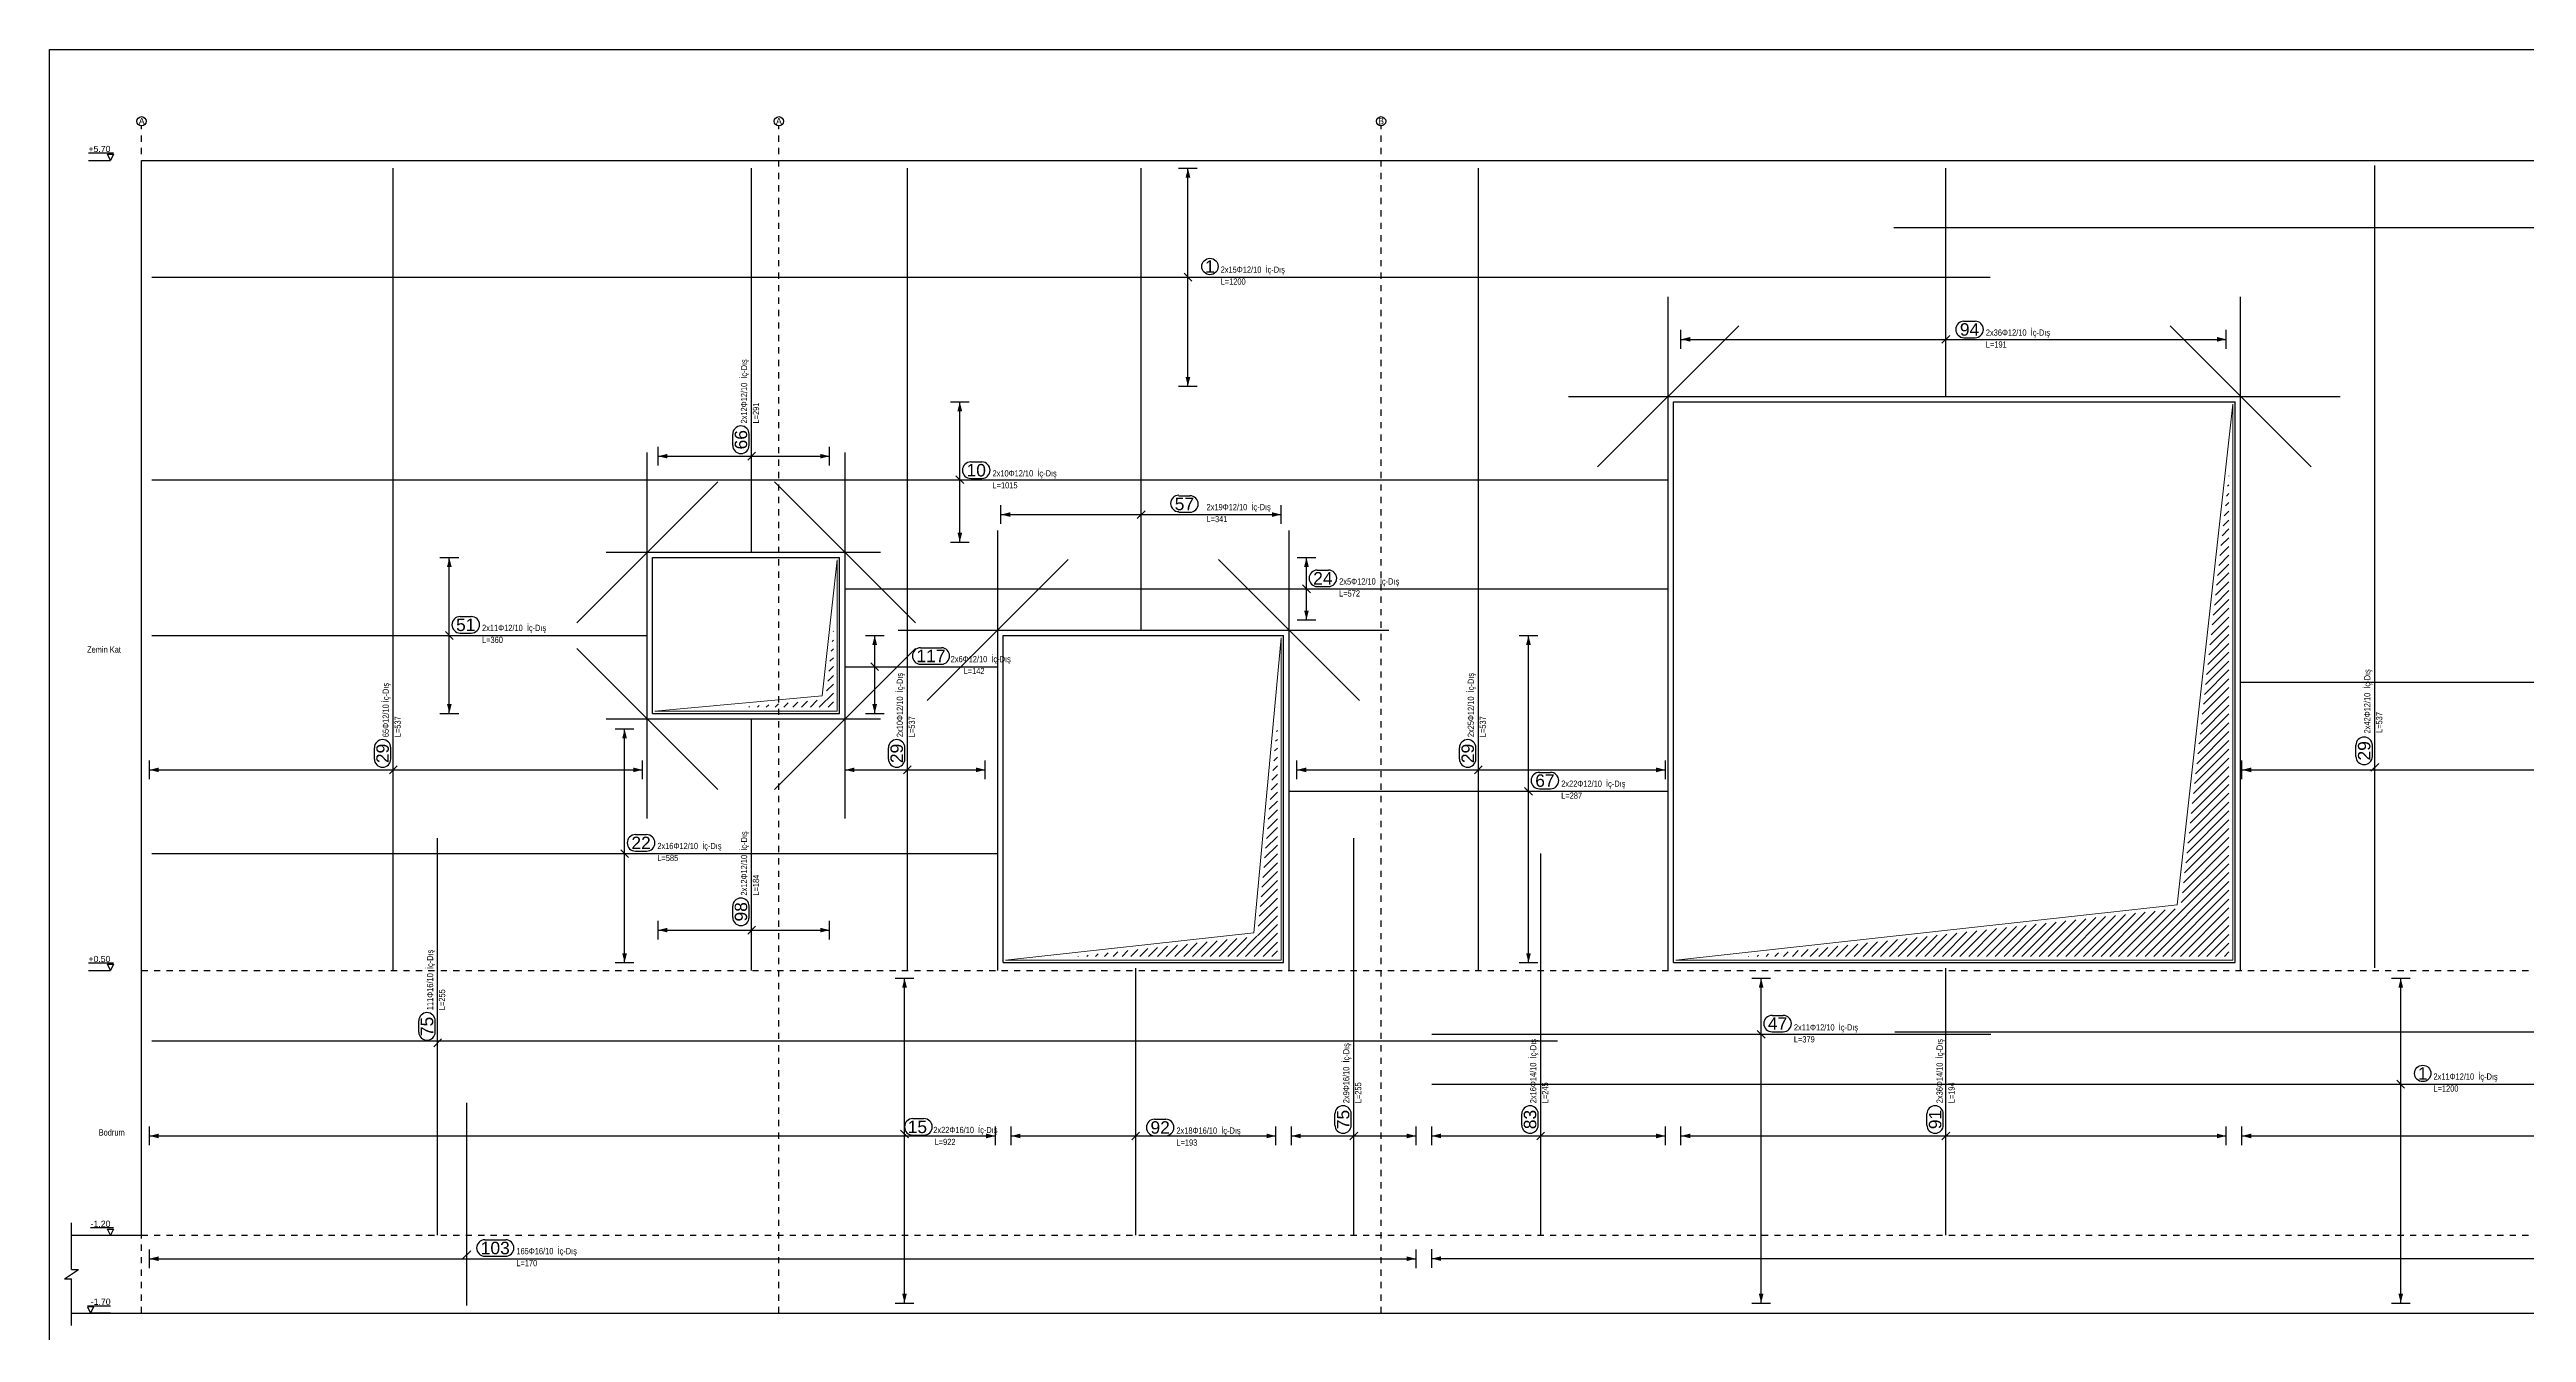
# Model space of a CAD drawing. Header units: metres. Extents: x 419734 to 420376, y 4564732 to 4565123.
# Drawn here: x 419806.01 to 419845.76, y 4564885.42 to 4564906.01 of the extents above; entities that cross this region are included whole.
import ezdxf

# ---------------------------------------------------------------- set-up
doc = ezdxf.new("R2010")
doc.units = ezdxf.units.M
doc.linetypes.add('NASCOSTA', pattern=[0.375, 0.25, -0.125])
doc.linetypes.add('TRATTO-PUNTO', pattern=[1, 0.5, -0.25, 0, -0.25])
for name, color, linetype in [('07-SIMBOLI', 1, 'Continuous'), ('Standart', 7, 'Continuous'), ('SW_ASSI', 7, 'TRATTO-PUNTO'), ('SW_DIM', 33, 'Continuous'), ('SW_SEZIONI-ARMATURA', 3, 'Continuous'), ('SW_SEZIONI_CARPENTERIA', 4, 'Continuous'), ('SW_TRATT', 7, 'NASCOSTA'), ('SW_TXT_TESTI', 1, 'Continuous')]:
    doc.layers.add(name, color=color, linetype=linetype)
doc.styles.add('arial_1_18', font='arial.ttf', dxfattribs={"height": 0.2})
doc.styles.add('SWS', font='ARIALN.TTF')

msp = doc.modelspace()

# ---------------------------------------------------------------- hatches: boundary and pattern name
at = {"layer": 'SW_DIM', "linetype": 'Continuous', "lineweight": 5}
for points in [[(419824.3166, 4564903.95947), (419824.2416, 4564903.95947), (419824.2791, 4564904.10947)], [(419832.34051, 4564901.3251), (419832.19051, 4564901.3626), (419832.34051, 4564901.4001)], [(419840.94051, 4564901.3626), (419840.79051, 4564901.3251), (419840.79051, 4564901.4001)], [(419824.2791, 4564900.60947), (419824.2416, 4564900.75947), (419824.3166, 4564900.75947)], [(419820.65591, 4564900.20947), (419820.58091, 4564900.20947), (419820.61841, 4564900.35947)], [(419815.92768, 4564899.4501), (419815.77768, 4564899.4876), (419815.92768, 4564899.5251)], [(419818.52768, 4564899.4876), (419818.37768, 4564899.4501), (419818.37768, 4564899.5251)], [(419821.42768, 4564898.5126), (419821.27768, 4564898.5501), (419821.42768, 4564898.5876)], [(419825.77768, 4564898.5501), (419825.62768, 4564898.5126), (419825.62768, 4564898.5876)], [(419820.61841, 4564898.10947), (419820.58091, 4564898.25947), (419820.65591, 4564898.25947)], [(419812.46433, 4564897.70947), (419812.38933, 4564897.70947), (419812.42683, 4564897.85947)], [(419826.21841, 4564897.70947), (419826.14341, 4564897.70947), (419826.18091, 4564897.85947)], [(419826.18091, 4564896.85947), (419826.14341, 4564897.00947), (419826.21841, 4564897.00947)], [(419819.29041, 4564896.45947), (419819.21541, 4564896.45947), (419819.25291, 4564896.60947)], [(419829.78124, 4564896.45947), (419829.70624, 4564896.45947), (419829.74374, 4564896.60947)], [(419812.42683, 4564895.35947), (419812.38933, 4564895.50947), (419812.46433, 4564895.50947)], [(419819.25291, 4564895.35947), (419819.21541, 4564895.50947), (419819.29041, 4564895.50947)], [(419815.27716, 4564894.95947), (419815.20216, 4564894.95947), (419815.23966, 4564895.10947)], [(419807.76433, 4564894.41572), (419807.61433, 4564894.45322), (419807.76433, 4564894.49072)], [(419815.52768, 4564894.45322), (419815.37768, 4564894.41572), (419815.37768, 4564894.49072)], [(419818.92768, 4564894.41572), (419818.77768, 4564894.45322), (419818.92768, 4564894.49072)], [(419821.02768, 4564894.45322), (419820.87768, 4564894.41572), (419820.87768, 4564894.49072)], [(419826.17768, 4564894.41572), (419826.02768, 4564894.45322), (419826.17768, 4564894.49072)], [(419831.94051, 4564894.45322), (419831.79051, 4564894.41572), (419831.79051, 4564894.49072)], [(419841.34051, 4564894.41572), (419841.19051, 4564894.45322), (419841.34051, 4564894.49072)], [(419815.92768, 4564891.8433), (419815.77768, 4564891.8808), (419815.92768, 4564891.9183)], [(419818.52768, 4564891.8808), (419818.37768, 4564891.8433), (419818.37768, 4564891.9183)], [(419815.23966, 4564891.35947), (419815.20216, 4564891.50947), (419815.27716, 4564891.50947)], [(419829.74374, 4564891.35947), (419829.70624, 4564891.50947), (419829.78124, 4564891.50947)], [(419819.76868, 4564890.95947), (419819.69368, 4564890.95947), (419819.73118, 4564891.10947)], [(419833.5149, 4564890.95947), (419833.4399, 4564890.95947), (419833.4774, 4564891.10947)], [(419843.77801, 4564890.95947), (419843.70301, 4564890.95947), (419843.74051, 4564891.10947)], [(419807.76433, 4564888.54072), (419807.61433, 4564888.57822), (419807.76433, 4564888.61572)], [(419821.19051, 4564888.57822), (419821.04051, 4564888.54072), (419821.04051, 4564888.61572)], [(419821.59051, 4564888.54072), (419821.44051, 4564888.57822), (419821.59051, 4564888.61572)], [(419825.69051, 4564888.57822), (419825.54051, 4564888.54072), (419825.54051, 4564888.61572)], [(419826.09051, 4564888.54072), (419825.94051, 4564888.57822), (419826.09051, 4564888.61572)], [(419827.94051, 4564888.57822), (419827.79051, 4564888.54072), (419827.79051, 4564888.61572)], [(419828.34051, 4564888.54072), (419828.19051, 4564888.57822), (419828.34051, 4564888.61572)], [(419831.94051, 4564888.57822), (419831.79051, 4564888.54072), (419831.79051, 4564888.61572)], [(419832.34051, 4564888.54072), (419832.19051, 4564888.57822), (419832.34051, 4564888.61572)], [(419840.94051, 4564888.57822), (419840.79051, 4564888.54072), (419840.79051, 4564888.61572)], [(419841.34051, 4564888.54072), (419841.19051, 4564888.57822), (419841.34051, 4564888.61572)], [(419807.76433, 4564886.56979), (419807.61433, 4564886.60729), (419807.76433, 4564886.64479)], [(419827.94051, 4564886.60729), (419827.79051, 4564886.56979), (419827.79051, 4564886.64479)], [(419828.34051, 4564886.57197), (419828.19051, 4564886.60947), (419828.34051, 4564886.64697)], [(419819.73118, 4564885.89697), (419819.69368, 4564886.04697), (419819.76868, 4564886.04697)], [(419833.4774, 4564885.89697), (419833.4399, 4564886.04697), (419833.5149, 4564886.04697)], [(419843.74051, 4564885.89697), (419843.70301, 4564886.04697), (419843.77801, 4564886.04697)]]:
    msp.add_hatch(color=256, dxfattribs=at).paths.add_polyline_path(points)

# ---------------------------------------------------------------- linework, layer by layer
at = {"layer": '07-SIMBOLI', "color": 1}
for centre in [(419807.48933, 4564904.86159), (419817.71466, 4564904.86159), (419827.37749, 4564904.86159)]:
    msp.add_circle(centre, 0.075, dxfattribs=at)
at = {"layer": 'Standart', "color": 2}
msp.add_line((419806.01166, 4564906.01358), (419945.91166, 4564906.01358), dxfattribs=at)
msp.add_lwpolyline([(419945.91166, 4564863.96691), (419806.01166, 4564863.96691), (419806.01166, 4564906.01358)], dxfattribs=at)
at = {"layer": 'Standart', "color": 2, "linetype": 'Continuous', "lineweight": 5}
for points in [[(419824.3416, 4564902.29697), (419824.2166, 4564902.42197)], [(419836.37801, 4564901.3001), (419836.50301, 4564901.4251)], [(419840.1525, 4564892.28947), (419841.045, 4564900.32197)], [(419841.045, 4564891.39697), (419841.045, 4564900.32197)], [(419817.21518, 4564899.4251), (419817.34018, 4564899.5501)], [(419820.55591, 4564899.17197), (419820.68091, 4564899.04697)], [(419840.97949, 4564899.16647), (419840.98249, 4564899.16947)], [(419840.92644, 4564898.68902), (419840.98249, 4564898.74507)], [(419840.94412, 4564898.84817), (419840.98249, 4564898.88654)], [(419840.96181, 4564899.00732), (419840.98249, 4564899.02801)], [(419823.46518, 4564898.4876), (419823.59018, 4564898.6126)], [(419840.87339, 4564898.21157), (419840.98249, 4564898.32068)], [(419840.89107, 4564898.37072), (419840.98249, 4564898.46214)], [(419840.90876, 4564898.52987), (419840.98249, 4564898.60361)], [(419840.82034, 4564897.73412), (419840.98249, 4564897.89628)], [(419840.83803, 4564897.89327), (419840.98249, 4564898.03774)], [(419840.85571, 4564898.05242), (419840.98249, 4564898.17921)], [(419818.40933, 4564895.63947), (419818.65183, 4564897.82197)], [(419818.65183, 4564895.39697), (419818.65183, 4564897.82197)], [(419840.78497, 4564897.41583), (419840.98249, 4564897.61335)], [(419840.80266, 4564897.57498), (419840.98249, 4564897.75481)], [(419826.11841, 4564897.42197), (419826.24341, 4564897.29697)], [(419840.73193, 4564896.93838), (419840.98249, 4564897.18895)], [(419840.74961, 4564897.09753), (419840.98249, 4564897.33041)], [(419840.76729, 4564897.25668), (419840.98249, 4564897.47188)], [(419840.67888, 4564896.46093), (419840.98249, 4564896.76455)], [(419840.69656, 4564896.62008), (419840.98249, 4564896.90602)], [(419840.71424, 4564896.77923), (419840.98249, 4564897.04748)], [(419812.48933, 4564896.54697), (419812.36433, 4564896.67197)], [(419818.55184, 4564896.35612), (419818.58933, 4564896.39361)], [(419818.56953, 4564896.51527), (419818.58933, 4564896.53507)], [(419818.58721, 4564896.67442), (419818.58933, 4564896.67654)], [(419825.33498, 4564891.83947), (419825.77748, 4564896.57197)], [(419825.77748, 4564891.39697), (419825.77748, 4564896.57197)], [(419840.62582, 4564895.98348), (419840.98249, 4564896.34015)], [(419840.64351, 4564896.14263), (419840.98249, 4564896.48162)], [(419840.66119, 4564896.30178), (419840.98249, 4564896.62309)], [(419818.49879, 4564895.87867), (419818.58933, 4564895.96921)], [(419818.51648, 4564896.03782), (419818.58933, 4564896.11068)], [(419818.53416, 4564896.19697), (419818.58933, 4564896.25214)], [(419819.19041, 4564896.17197), (419819.31541, 4564896.04697)], [(419840.57278, 4564895.50604), (419840.98249, 4564895.91576)], [(419840.59046, 4564895.66519), (419840.98249, 4564896.05722)], [(419840.60814, 4564895.82433), (419840.98249, 4564896.19869)], [(419815.72683, 4564895.39697), (419818.40933, 4564895.63947)], [(419817.51373, 4564895.45947), (419817.55362, 4564895.49936)], [(419817.6552, 4564895.45947), (419817.70914, 4564895.51342)], [(419817.79666, 4564895.45947), (419817.86467, 4564895.52748)], [(419817.93813, 4564895.45947), (419818.0202, 4564895.54154)], [(419818.07959, 4564895.45947), (419818.17572, 4564895.5556)], [(419818.22106, 4564895.45947), (419818.33125, 4564895.56966)], [(419818.36253, 4564895.45947), (419818.58933, 4564895.68628)], [(419818.48111, 4564895.71952), (419818.58933, 4564895.82774)], [(419818.50399, 4564895.45947), (419818.58933, 4564895.54481)], [(419840.51973, 4564895.02859), (419840.98249, 4564895.49136)], [(419840.53741, 4564895.18774), (419840.98249, 4564895.63282)], [(419840.5551, 4564895.34689), (419840.98249, 4564895.77429)], [(419815.72683, 4564895.39697), (419818.65183, 4564895.39697)], [(419817.2308, 4564895.45947), (419817.24257, 4564895.47124)], [(419817.37226, 4564895.45947), (419817.39809, 4564895.4853)], [(419825.71428, 4564895.22463), (419825.71498, 4564895.22533)], [(419840.48436, 4564894.71029), (419840.98249, 4564895.20843)], [(419840.50204, 4564894.86944), (419840.98249, 4564895.34989)], [(419825.6705, 4564894.75645), (419825.71498, 4564894.80094)], [(419825.68509, 4564894.91251), (419825.71498, 4564894.9424)], [(419825.69968, 4564895.06857), (419825.71498, 4564895.08387)], [(419840.43131, 4564894.23284), (419840.98249, 4564894.78403)], [(419840.44899, 4564894.39199), (419840.98249, 4564894.92549)], [(419840.46668, 4564894.55114), (419840.98249, 4564895.06696)], [(419811.46518, 4564894.39072), (419811.59018, 4564894.51572)], [(419819.71518, 4564894.39072), (419819.84018, 4564894.51572)], [(419825.62672, 4564894.28828), (419825.71498, 4564894.37654)], [(419825.64131, 4564894.44434), (419825.71498, 4564894.51801)], [(419825.65591, 4564894.6004), (419825.71498, 4564894.65947)], [(419828.87801, 4564894.39072), (419829.00301, 4564894.51572)], [(419840.37826, 4564893.7554), (419840.98249, 4564894.35963)], [(419840.39595, 4564893.91454), (419840.98249, 4564894.5011)], [(419840.41363, 4564894.07369), (419840.98249, 4564894.64256)], [(419843.26267, 4564894.4325), (419843.38767, 4564894.5575)], [(419825.58295, 4564893.82011), (419825.71498, 4564893.95214)], [(419825.59754, 4564893.97617), (419825.71498, 4564894.09361)], [(419825.61213, 4564894.13222), (419825.71498, 4564894.23507)], [(419829.68124, 4564894.17197), (419829.80624, 4564894.04697)], [(419840.32521, 4564893.27795), (419840.98249, 4564893.93523)], [(419840.34289, 4564893.4371), (419840.98249, 4564894.0767)], [(419840.36058, 4564893.59625), (419840.98249, 4564894.21816)], [(419825.53917, 4564893.35194), (419825.71498, 4564893.52774)], [(419825.55376, 4564893.50799), (419825.71498, 4564893.66921)], [(419825.56836, 4564893.66405), (419825.71498, 4564893.81068)], [(419840.27216, 4564892.8005), (419840.98249, 4564893.51083)], [(419840.28984, 4564892.95965), (419840.98249, 4564893.6523)], [(419840.30753, 4564893.1188), (419840.98249, 4564893.79377)], [(419815.30216, 4564893.04697), (419815.17716, 4564893.17197)], [(419825.50999, 4564893.03982), (419825.71498, 4564893.24481)], [(419825.52458, 4564893.19588), (419825.71498, 4564893.38628)], [(419840.2368, 4564892.4822), (419840.98249, 4564893.2279)], [(419840.25448, 4564892.64135), (419840.98249, 4564893.36937)], [(419825.46621, 4564892.57165), (419825.71498, 4564892.82041)], [(419825.48081, 4564892.7277), (419825.71498, 4564892.96188)], [(419825.4954, 4564892.88376), (419825.71498, 4564893.10335)], [(419839.49699, 4564891.45947), (419840.98249, 4564892.94497)], [(419839.63846, 4564891.45947), (419840.98249, 4564892.80351)], [(419840.21911, 4564892.32305), (419840.98249, 4564893.08644)], [(419825.42244, 4564892.10347), (419825.71498, 4564892.39602)], [(419825.43703, 4564892.25953), (419825.71498, 4564892.53748)], [(419825.45162, 4564892.41559), (419825.71498, 4564892.67895)], [(419839.77993, 4564891.45947), (419840.98249, 4564892.66204)], [(419839.92139, 4564891.45947), (419840.98249, 4564892.52057)], [(419840.06286, 4564891.45947), (419840.98249, 4564892.37911)], [(419817.21518, 4564891.8183), (419817.34018, 4564891.9433)], [(419825.20283, 4564891.45947), (419825.71498, 4564891.97162)], [(419825.39326, 4564891.79136), (419825.71498, 4564892.11308)], [(419825.40785, 4564891.94742), (419825.71498, 4564892.25455)], [(419832.11, 4564891.39697), (419840.1525, 4564892.28947)], [(419836.95061, 4564891.45947), (419837.41381, 4564891.92267)], [(419837.09207, 4564891.45947), (419837.57293, 4564891.94033)], [(419837.23354, 4564891.45947), (419837.73205, 4564891.95798)], [(419837.37501, 4564891.45947), (419837.89118, 4564891.97564)], [(419837.51647, 4564891.45947), (419838.0503, 4564891.9933)], [(419837.65794, 4564891.45947), (419838.20943, 4564892.01096)], [(419837.79941, 4564891.45947), (419838.36855, 4564892.02862)], [(419837.94087, 4564891.45947), (419838.52767, 4564892.04628)], [(419838.08234, 4564891.45947), (419838.6868, 4564892.06393)], [(419838.2238, 4564891.45947), (419838.84592, 4564892.08159)], [(419838.36527, 4564891.45947), (419839.00505, 4564892.09925)], [(419838.50674, 4564891.45947), (419839.16418, 4564892.11691)], [(419838.6482, 4564891.45947), (419839.3233, 4564892.13457)], [(419838.78967, 4564891.45947), (419839.48242, 4564892.15223)], [(419838.93113, 4564891.45947), (419839.64155, 4564892.16989)], [(419839.0726, 4564891.45947), (419839.80067, 4564892.18754)], [(419839.21406, 4564891.45947), (419839.9598, 4564892.2052)], [(419839.35553, 4564891.45947), (419840.11892, 4564892.22286)], [(419840.20432, 4564891.45947), (419840.98249, 4564892.23764)], [(419840.34579, 4564891.45947), (419840.98249, 4564892.09618)], [(419840.48726, 4564891.45947), (419840.98249, 4564891.95471)], [(419821.35248, 4564891.39697), (419825.33498, 4564891.83947)], [(419822.93938, 4564891.45947), (419822.99668, 4564891.51678)], [(419823.08084, 4564891.45947), (419823.15583, 4564891.53446)], [(419823.22231, 4564891.45947), (419823.31498, 4564891.55214)], [(419823.36378, 4564891.45947), (419823.47413, 4564891.56983)], [(419823.50524, 4564891.45947), (419823.63328, 4564891.58751)], [(419823.64671, 4564891.45947), (419823.79243, 4564891.60519)], [(419823.78817, 4564891.45947), (419823.95158, 4564891.62287)], [(419823.92964, 4564891.45947), (419824.11073, 4564891.64056)], [(419824.07111, 4564891.45947), (419824.26988, 4564891.65824)], [(419824.21257, 4564891.45947), (419824.42903, 4564891.67592)], [(419824.35404, 4564891.45947), (419824.58817, 4564891.69361)], [(419824.4955, 4564891.45947), (419824.74732, 4564891.71129)], [(419824.63697, 4564891.45947), (419824.90647, 4564891.72897)], [(419824.77843, 4564891.45947), (419825.06562, 4564891.74666)], [(419824.9199, 4564891.45947), (419825.22477, 4564891.76434)], [(419825.06137, 4564891.45947), (419825.38392, 4564891.78202)], [(419825.3443, 4564891.45947), (419825.71498, 4564891.83015)], [(419825.48577, 4564891.45947), (419825.71498, 4564891.68869)], [(419825.62723, 4564891.45947), (419825.71498, 4564891.54722)], [(419833.69689, 4564891.45947), (419833.75394, 4564891.51652)], [(419833.83836, 4564891.45947), (419833.91307, 4564891.53418)], [(419833.97983, 4564891.45947), (419834.07219, 4564891.55184)], [(419834.12129, 4564891.45947), (419834.23132, 4564891.5695)], [(419834.26276, 4564891.45947), (419834.39044, 4564891.58716)], [(419834.40422, 4564891.45947), (419834.54956, 4564891.60481)], [(419834.54569, 4564891.45947), (419834.70869, 4564891.62247)], [(419834.68715, 4564891.45947), (419834.86782, 4564891.64013)], [(419834.82862, 4564891.45947), (419835.02694, 4564891.65779)], [(419834.97009, 4564891.45947), (419835.18606, 4564891.67545)], [(419835.11155, 4564891.45947), (419835.34519, 4564891.69311)], [(419835.25302, 4564891.45947), (419835.50431, 4564891.71076)], [(419835.39448, 4564891.45947), (419835.66344, 4564891.72842)], [(419835.53595, 4564891.45947), (419835.82256, 4564891.74608)], [(419835.67742, 4564891.45947), (419835.98168, 4564891.76374)], [(419835.81888, 4564891.45947), (419836.14081, 4564891.7814)], [(419835.96035, 4564891.45947), (419836.29993, 4564891.79906)], [(419836.10181, 4564891.45947), (419836.45906, 4564891.81672)], [(419836.24328, 4564891.45947), (419836.61818, 4564891.83437)], [(419836.38474, 4564891.45947), (419836.7773, 4564891.85203)], [(419836.52621, 4564891.45947), (419836.93643, 4564891.86969)], [(419836.66768, 4564891.45947), (419837.09556, 4564891.88735)], [(419836.80914, 4564891.45947), (419837.25468, 4564891.90501)], [(419840.62872, 4564891.45947), (419840.98249, 4564891.81324)], [(419840.77019, 4564891.45947), (419840.98249, 4564891.67178)], [(419840.91165, 4564891.45947), (419840.98249, 4564891.53031)], [(419821.35248, 4564891.39697), (419825.77748, 4564891.39697)], [(419822.51498, 4564891.45947), (419822.51923, 4564891.46373)], [(419822.65645, 4564891.45947), (419822.67838, 4564891.48141)], [(419822.79791, 4564891.45947), (419822.83753, 4564891.49909)], [(419832.11, 4564891.39697), (419841.045, 4564891.39697)], [(419833.27249, 4564891.45947), (419833.27657, 4564891.46355)], [(419833.41396, 4564891.45947), (419833.43569, 4564891.4812)], [(419833.55543, 4564891.45947), (419833.59482, 4564891.49886)], [(419812.17719, 4564890.00941), (419812.30219, 4564890.13441)], [(419833.4149, 4564890.27197), (419833.5399, 4564890.14697)], [(419843.67801, 4564889.47197), (419843.80301, 4564889.34697)], [(419819.66868, 4564888.67197), (419819.79368, 4564888.54697)], [(419823.37801, 4564888.51572), (419823.50301, 4564888.64072)], [(419826.87801, 4564888.51572), (419827.00301, 4564888.64072)], [(419829.87801, 4564888.51572), (419830.00301, 4564888.64072)], [(419836.37801, 4564888.51572), (419836.50301, 4564888.64072)], [(419812.64524, 4564886.60947), (419812.77024, 4564886.73447)]]:
    msp.add_lwpolyline(points, dxfattribs=at)
at = {"layer": 'SW_ASSI', "ltscale": 0.2}
for points in [[(419807.48933, 4564885.73447), (419807.48933, 4564904.78659)], [(419817.71466, 4564885.73447), (419817.71466, 4564904.78659)], [(419827.37749, 4564885.73447), (419827.37749, 4564904.78659)]]:
    msp.add_lwpolyline(points, dxfattribs=at)
at = {"layer": 'SW_DIM', "linetype": 'Continuous', "lineweight": -3}
for points in [[(419807.03933, 4564904.35114), (419806.63582, 4564904.35114)], [(419806.63582, 4564904.23447), (419806.98933, 4564904.23447)], [(419806.98933, 4564904.23447), (419806.93933, 4564904.33447)], [(419806.93933, 4564904.33447), (419807.03933, 4564904.33447)], [(419807.03933, 4564904.33447), (419806.98933, 4564904.23447)], [(419824.1291, 4564904.10947), (419824.4291, 4564904.10947)], [(419824.2791, 4564900.60947), (419824.2791, 4564904.10947)], [(419832.19051, 4564901.2126), (419832.19051, 4564901.5126)], [(419840.94051, 4564901.2126), (419840.94051, 4564901.5126)], [(419832.19051, 4564901.3626), (419840.94051, 4564901.3626)], [(419820.46841, 4564900.35947), (419820.76841, 4564900.35947)], [(419820.61841, 4564898.10947), (419820.61841, 4564900.35947)], [(419824.1291, 4564900.60947), (419824.4291, 4564900.60947)], [(419815.77768, 4564899.3376), (419815.77768, 4564899.6376)], [(419815.77768, 4564899.4876), (419818.52768, 4564899.4876)], [(419818.52768, 4564899.3376), (419818.52768, 4564899.6376)], [(419821.27768, 4564898.4001), (419821.27768, 4564898.7001)], [(419825.77768, 4564898.4001), (419825.77768, 4564898.7001)], [(419821.27768, 4564898.5501), (419825.77768, 4564898.5501)], [(419820.46841, 4564898.10947), (419820.76841, 4564898.10947)], [(419812.27683, 4564897.85947), (419812.57683, 4564897.85947)], [(419812.42683, 4564895.35947), (419812.42683, 4564897.85947)], [(419826.03091, 4564897.85947), (419826.33091, 4564897.85947)], [(419826.18091, 4564896.85947), (419826.18091, 4564897.85947)], [(419826.03091, 4564896.85947), (419826.33091, 4564896.85947)], [(419819.10291, 4564896.60947), (419819.40291, 4564896.60947)], [(419819.25291, 4564895.35947), (419819.25291, 4564896.60947)], [(419829.59374, 4564896.60947), (419829.89374, 4564896.60947)], [(419829.74374, 4564891.35947), (419829.74374, 4564896.60947)], [(419812.27683, 4564895.35947), (419812.57683, 4564895.35947)], [(419815.08966, 4564895.10947), (419815.38966, 4564895.10947)], [(419815.23966, 4564891.35947), (419815.23966, 4564895.10947)], [(419819.10291, 4564895.35947), (419819.40291, 4564895.35947)], [(419807.61433, 4564894.30322), (419807.61433, 4564894.60322)], [(419807.61433, 4564894.45322), (419815.52768, 4564894.45322)], [(419815.52768, 4564894.30322), (419815.52768, 4564894.60322)], [(419818.77768, 4564894.30322), (419818.77768, 4564894.60322)], [(419818.77768, 4564894.45322), (419821.02768, 4564894.45322)], [(419821.02768, 4564894.30322), (419821.02768, 4564894.60322)], [(419826.02768, 4564894.30322), (419826.02768, 4564894.60322)], [(419826.02768, 4564894.45322), (419831.94051, 4564894.45322)], [(419831.94051, 4564894.30322), (419831.94051, 4564894.60322)], [(419841.19051, 4564894.30322), (419841.19051, 4564894.60322)], [(419841.19051, 4564894.45322), (419851.23354, 4564894.45322)], [(419815.77768, 4564891.7308), (419815.77768, 4564892.0308)], [(419818.52768, 4564891.7308), (419818.52768, 4564892.0308)], [(419815.77768, 4564891.8808), (419818.52768, 4564891.8808)], [(419807.03933, 4564891.35114), (419806.63582, 4564891.35114)], [(419806.63582, 4564891.23447), (419806.98933, 4564891.23447)], [(419806.98933, 4564891.23447), (419806.93933, 4564891.33447)], [(419806.93933, 4564891.33447), (419807.03933, 4564891.33447)], [(419807.03933, 4564891.33447), (419806.98933, 4564891.23447)], [(419815.08966, 4564891.35947), (419815.38966, 4564891.35947)], [(419829.59374, 4564891.35947), (419829.89374, 4564891.35947)], [(419819.58118, 4564891.10947), (419819.88118, 4564891.10947)], [(419819.73118, 4564885.89697), (419819.73118, 4564891.10947)], [(419833.3274, 4564891.10947), (419833.6274, 4564891.10947)], [(419833.4774, 4564885.89697), (419833.4774, 4564891.10947)], [(419843.59051, 4564891.10947), (419843.89051, 4564891.10947)], [(419843.74051, 4564885.89697), (419843.74051, 4564891.10947)], [(419807.61433, 4564888.42822), (419807.61433, 4564888.72822)], [(419807.61433, 4564888.57822), (419821.19051, 4564888.57822)], [(419821.19051, 4564888.42822), (419821.19051, 4564888.72822)], [(419821.44051, 4564888.42822), (419821.44051, 4564888.72822)], [(419821.44051, 4564888.57822), (419825.69051, 4564888.57822)], [(419825.69051, 4564888.42822), (419825.69051, 4564888.72822)], [(419825.94051, 4564888.42822), (419825.94051, 4564888.72822)], [(419825.94051, 4564888.57822), (419827.94051, 4564888.57822)], [(419827.94051, 4564888.42822), (419827.94051, 4564888.72822)], [(419828.19051, 4564888.42822), (419828.19051, 4564888.72822)], [(419828.19051, 4564888.57822), (419831.94051, 4564888.57822)], [(419831.94051, 4564888.42822), (419831.94051, 4564888.72822)], [(419832.19051, 4564888.42822), (419832.19051, 4564888.72822)], [(419832.19051, 4564888.57822), (419840.94051, 4564888.57822)], [(419840.94051, 4564888.42822), (419840.94051, 4564888.72822)], [(419841.19051, 4564888.42822), (419841.19051, 4564888.72822)], [(419841.19051, 4564888.57822), (419851.23406, 4564888.57822)], [(419806.36433, 4564886.43447), (419806.36433, 4564887.18447)], [(419807.03933, 4564887.10114), (419806.67092, 4564887.10114)], [(419806.67092, 4564886.98447), (419806.98933, 4564886.98447)], [(419806.98933, 4564886.98447), (419806.93933, 4564887.08447)], [(419806.93933, 4564887.08447), (419807.03933, 4564887.08447)], [(419807.03933, 4564887.08447), (419806.98933, 4564886.98447)], [(419807.61433, 4564886.45729), (419807.61433, 4564886.75729)], [(419827.94051, 4564886.45729), (419827.94051, 4564886.75729)], [(419828.19051, 4564886.45947), (419828.19051, 4564886.75947)], [(419806.25183, 4564886.28447), (419806.47683, 4564886.43447)], [(419806.36433, 4564886.43447), (419806.47683, 4564886.43447)], [(419807.61433, 4564886.60729), (419827.94051, 4564886.60729)], [(419828.19051, 4564886.60947), (419864.40885, 4564886.60947)], [(419806.25183, 4564886.28447), (419806.36433, 4564886.28447)], [(419806.36433, 4564885.53447), (419806.36433, 4564886.28447)], [(419806.62076, 4564885.85114), (419806.98917, 4564885.85114)], [(419806.72076, 4564885.83447), (419806.62076, 4564885.83447)], [(419806.62076, 4564885.83447), (419806.67076, 4564885.73447)], [(419806.67076, 4564885.73447), (419806.72076, 4564885.83447)], [(419806.98917, 4564885.73447), (419806.67076, 4564885.73447)], [(419819.58118, 4564885.89697), (419819.88118, 4564885.89697)], [(419833.3274, 4564885.89697), (419833.6274, 4564885.89697)], [(419843.59051, 4564885.89697), (419843.89051, 4564885.89697)]]:
    msp.add_lwpolyline(points, dxfattribs=at)
at = {"layer": 'SW_SEZIONI-ARMATURA'}
for points in [[(419811.52768, 4564891.23447), (419811.52768, 4564904.10947)], [(419817.27768, 4564897.94697), (419817.27768, 4564904.10947)], [(419819.77768, 4564891.23447), (419819.77768, 4564904.10947)], [(419823.52768, 4564896.69697), (419823.52768, 4564904.10947)], [(419828.94051, 4564891.23447), (419828.94051, 4564904.10947)], [(419836.44051, 4564900.44697), (419836.44051, 4564904.10947)], [(419843.32517, 4564891.27625), (419843.32517, 4564904.15125)], [(419835.60868, 4564903.15947), (419865.12114, 4564903.15947)], [(419807.65183, 4564902.35947), (419837.15183, 4564902.35947)], [(419831.985, 4564891.23447), (419831.985, 4564902.04697)], [(419841.17, 4564891.23447), (419841.17, 4564902.04697)], [(419830.85363, 4564899.3156), (419833.11637, 4564901.57834)], [(419836.732, 4564901.65327), (419836.91076, 4564901.65327)], [(419842.30137, 4564899.3156), (419840.03863, 4564901.57834)], [(419836.732, 4564901.38927), (419836.91076, 4564901.38927)], [(419830.385, 4564900.44697), (419842.77, 4564900.44697)], [(419815.60183, 4564893.67197), (419815.60183, 4564899.54697)], [(419816.97368, 4564899.66194), (419816.97368, 4564899.8407)], [(419817.23768, 4564899.66194), (419817.23768, 4564899.8407)], [(419818.77683, 4564893.67197), (419818.77683, 4564899.54697)], [(419807.65183, 4564899.10947), (419831.985, 4564899.10947)], [(419814.47046, 4564896.8156), (419816.7332, 4564899.07834)], [(419819.9082, 4564896.8156), (419817.64546, 4564899.07834)], [(419820.79276, 4564899.39423), (419820.97152, 4564899.39423)], [(419820.79276, 4564899.13023), (419820.97152, 4564899.13023)], [(419824.1332, 4564898.85285), (419824.31196, 4564898.85285)], [(419821.22748, 4564891.23447), (419821.22748, 4564898.29697)], [(419824.1332, 4564898.58885), (419824.31196, 4564898.58885)], [(419825.90248, 4564891.23447), (419825.90248, 4564898.29697)], [(419814.94621, 4564897.94697), (419819.34706, 4564897.94697)], [(419820.09611, 4564895.5656), (419822.35885, 4564897.82834)], [(419824.77111, 4564897.82834), (419827.03385, 4564895.5656)], [(419826.35526, 4564897.65943), (419826.53402, 4564897.65943)], [(419818.77683, 4564897.35947), (419831.985, 4564897.35947)], [(419826.35526, 4564897.39543), (419826.53402, 4564897.39543)], [(419812.60117, 4564896.91347), (419812.77994, 4564896.91347)], [(419819.62748, 4564896.69697), (419827.50248, 4564896.69697)], [(419807.65183, 4564896.60947), (419815.60183, 4564896.60947)], [(419812.60117, 4564896.64947), (419812.77994, 4564896.64947)], [(419814.47046, 4564896.40334), (419816.7332, 4564894.1406)], [(419819.9082, 4564896.40334), (419817.64546, 4564894.1406)], [(419819.98903, 4564896.41347), (419820.32317, 4564896.41347)], [(419818.77683, 4564896.10947), (419821.22748, 4564896.10947)], [(419819.98903, 4564896.14947), (419820.32317, 4564896.14947)], [(419841.17, 4564895.85947), (419851.36057, 4564895.85947)], [(419814.94621, 4564895.27197), (419819.34706, 4564895.27197)], [(419817.27768, 4564891.23447), (419817.27768, 4564895.27197)], [(419811.22368, 4564894.62756), (419811.22368, 4564894.80633)], [(419811.48768, 4564894.62756), (419811.48768, 4564894.80633)], [(419819.47368, 4564894.62756), (419819.47368, 4564894.80633)], [(419819.73768, 4564894.62756), (419819.73768, 4564894.80633)], [(419828.63651, 4564894.62756), (419828.63651, 4564894.80633)], [(419828.90051, 4564894.62756), (419828.90051, 4564894.80633)], [(419843.02117, 4564894.66934), (419843.02117, 4564894.8481)], [(419843.28517, 4564894.66934), (419843.28517, 4564894.8481)], [(419829.91808, 4564894.41347), (419830.09685, 4564894.41347)], [(419825.90248, 4564894.10947), (419831.985, 4564894.10947)], [(419829.91808, 4564894.14947), (419830.09685, 4564894.14947)], [(419807.65183, 4564893.10947), (419821.22748, 4564893.10947)], [(419812.23969, 4564886.98447), (419812.23969, 4564893.35947)], [(419815.414, 4564893.41347), (419815.59276, 4564893.41347)], [(419815.414, 4564893.14947), (419815.59276, 4564893.14947)], [(419826.94051, 4564886.98447), (419826.94051, 4564893.35947)], [(419829.94051, 4564886.98447), (419829.94051, 4564893.10947)], [(419816.97368, 4564892.0857), (419816.97368, 4564892.26446)], [(419817.23768, 4564892.0857), (419817.23768, 4564892.26446)], [(419823.44051, 4564886.98447), (419823.44051, 4564891.27197)], [(419836.44051, 4564886.98447), (419836.44051, 4564891.27197)], [(419811.93569, 4564890.24625), (419811.93569, 4564890.42502)], [(419812.19969, 4564890.24625), (419812.19969, 4564890.42502)], [(419833.65174, 4564890.51347), (419833.83051, 4564890.51347)], [(419807.65183, 4564890.10316), (419830.21054, 4564890.10316)], [(419828.19051, 4564890.20947), (419837.16429, 4564890.20947)], [(419833.65174, 4564890.24947), (419833.83051, 4564890.24947)], [(419835.62114, 4564890.251), (419865.12114, 4564890.251)], [(419828.19051, 4564889.40947), (419857.69051, 4564889.40947)], [(419812.70774, 4564885.85947), (419812.70774, 4564889.10947)], [(419819.8641, 4564888.85607), (419820.04286, 4564888.85607)], [(419823.74386, 4564888.84612), (419823.92263, 4564888.84612)], [(419826.63651, 4564888.75256), (419826.63651, 4564888.93133)], [(419826.90051, 4564888.75256), (419826.90051, 4564888.93133)], [(419829.63651, 4564888.75256), (419829.63651, 4564888.93133)], [(419829.90051, 4564888.75256), (419829.90051, 4564888.93133)], [(419836.13651, 4564888.75256), (419836.13651, 4564888.93133)], [(419836.40051, 4564888.75256), (419836.40051, 4564888.93133)], [(419819.8641, 4564888.59207), (419820.04286, 4564888.59207)], [(419823.74386, 4564888.58212), (419823.92263, 4564888.58212)], [(419812.99687, 4564886.91206), (419813.33101, 4564886.91206)], [(419812.99687, 4564886.64806), (419813.33101, 4564886.64806)]]:
    msp.add_lwpolyline(points, dxfattribs=at)
for centre in [(419824.6321, 4564902.53147), (419844.09351, 4564889.58147)]:
    msp.add_circle(centre, 0.132, dxfattribs=at)
for centre, start, end in [((419836.732, 4564901.52127), 90, 270), ((419836.91076, 4564901.52127), 270, 90), ((419817.10568, 4564899.8407), 0, 180), ((419817.10568, 4564899.66194), 180, 0), ((419820.79276, 4564899.26223), 90, 270), ((419820.97152, 4564899.26223), 270, 90), ((419824.1332, 4564898.72908), 90, 270), ((419824.31196, 4564898.72085), 270, 90), ((419826.35526, 4564897.52743), 90, 270), ((419826.53402, 4564897.52743), 270, 90), ((419812.60117, 4564896.78147), 90, 270), ((419812.77994, 4564896.78147), 270, 90), ((419819.98903, 4564896.28147), 90, 270), ((419820.32317, 4564896.28147), 270, 90), ((419811.35568, 4564894.80633), 0, 180), ((419819.60568, 4564894.80633), 0, 180), ((419828.76851, 4564894.80633), 0, 180), ((419843.15317, 4564894.8481), 0, 180), ((419811.35568, 4564894.62756), 180, 0), ((419819.60568, 4564894.62756), 180, 0), ((419828.76851, 4564894.62756), 180, 0), ((419829.91808, 4564894.28147), 90, 270), ((419830.09685, 4564894.28147), 270, 90), ((419843.15317, 4564894.66934), 180, 0), ((419815.414, 4564893.28147), 90, 270), ((419815.59276, 4564893.28147), 270, 90), ((419817.10568, 4564892.26446), 0, 180), ((419817.10568, 4564892.0857), 180, 0), ((419812.06769, 4564890.42502), 0, 180), ((419833.65174, 4564890.38147), 90, 270), ((419833.83051, 4564890.38147), 270, 90), ((419812.06769, 4564890.24625), 180, 0), ((419819.8641, 4564888.72407), 90, 270), ((419820.04286, 4564888.72407), 270, 90), ((419823.74386, 4564888.71412), 90, 270), ((419823.92263, 4564888.71412), 270, 90), ((419826.76851, 4564888.93133), 0, 180), ((419826.76851, 4564888.75256), 180, 0), ((419829.76851, 4564888.93133), 0, 180), ((419829.76851, 4564888.75256), 180, 0), ((419836.26851, 4564888.93133), 0, 180), ((419836.26851, 4564888.75256), 180, 0), ((419812.99687, 4564886.78006), 90, 270), ((419813.33101, 4564886.78006), 270, 90)]:
    msp.add_arc(centre, 0.132, start, end, dxfattribs=at)
at = {"layer": 'SW_SEZIONI_CARPENTERIA'}
for points in [[(419807.48933, 4564886.98447), (419807.48933, 4564904.23447)], [(419807.48933, 4564904.23447), (419865.30865, 4564904.23447)], [(419832.0725, 4564891.35947), (419832.0725, 4564900.35947)], [(419832.0725, 4564900.35947), (419841.0825, 4564900.35947)], [(419841.0825, 4564891.35947), (419841.0825, 4564900.35947)], [(419815.68933, 4564895.35947), (419815.68933, 4564897.85947)], [(419815.68933, 4564897.85947), (419818.68933, 4564897.85947)], [(419818.68933, 4564895.35947), (419818.68933, 4564897.85947)], [(419821.31498, 4564891.35947), (419821.31498, 4564896.60947)], [(419821.31498, 4564896.60947), (419825.81498, 4564896.60947)], [(419825.81498, 4564891.35947), (419825.81498, 4564896.60947)], [(419815.68933, 4564895.35947), (419818.68933, 4564895.35947)], [(419821.31498, 4564891.35947), (419825.81498, 4564891.35947)], [(419832.0725, 4564891.35947), (419841.0825, 4564891.35947)], [(419806.36432, 4564886.98447), (419807.48933, 4564886.98447)], [(419806.36432, 4564885.73447), (419867.05865, 4564885.73447)]]:
    msp.add_lwpolyline(points, dxfattribs=at)
at = {"layer": 'SW_TRATT', "ltscale": 0.2}
for points in [[(419807.48933, 4564891.23447), (419865.30865, 4564891.23447)], [(419807.48933, 4564886.98447), (419865.30865, 4564886.98447)]]:
    msp.add_lwpolyline(points, dxfattribs=at)

# ---------------------------------------------------------------- texts
at = {"layer": 'Standart', "color": 2, "linetype": 'Continuous', "lineweight": -3, "style": 'arial_1_18'}
for s, p in [('+5.70', (419806.63582, 4564904.3678)), ('+0.50', (419806.63582, 4564891.3678)), ('-1.20', (419806.67092, 4564887.1178)), ('-1.70', (419806.67301, 4564885.8678))]:
    msp.add_text(s, height=0.1, dxfattribs=at).set_placement(p)
at = {"layer": 'Standart', "color": 3, "linetype": 'Continuous', "lineweight": 5, "style": 'arial_1_18'}
for s, p in [('1', (419824.55441, 4564902.43147)), ('94', (419836.666, 4564901.42127)), ('10', (419820.72676, 4564899.16223)), ('57', (419824.0672, 4564898.62085)), ('24', (419826.28926, 4564897.42743)), ('51', (419812.53517, 4564896.68147)), ('117', (419819.92303, 4564896.18147)), ('67', (419829.85208, 4564894.18147)), ('22', (419815.348, 4564893.18147)), ('47', (419833.58574, 4564890.28147)), ('1', (419844.01581, 4564889.48147)), ('15', (419819.78213, 4564888.62407)), ('92', (419823.67786, 4564888.61412)), ('103', (419812.93087, 4564886.68006))]:
    msp.add_text(s, height=0.2, dxfattribs=at).set_placement(p)
for s, p in [('66', (419817.20568, 4564899.59594)), ('29', (419811.45568, 4564894.56156)), ('29', (419819.70568, 4564894.56156)), ('29', (419828.86851, 4564894.56156)), ('29', (419843.25317, 4564894.60334)), ('98', (419817.20568, 4564892.0197)), ('75', (419812.16769, 4564890.18025)), ('75', (419826.86851, 4564888.68656)), ('83', (419829.86851, 4564888.68656)), ('91', (419836.36851, 4564888.68656))]:
    msp.add_text(s, height=0.2, rotation=90, dxfattribs=at).set_placement(p)
at = {"layer": 'SW_TXT_TESTI', "linetype": 'Continuous', "lineweight": -3, "style": 'arial_1_18'}
for s, p in [('A', (419807.44381, 4564904.81484)), ("A'", (419817.66914, 4564904.81484)), ('B', (419827.33196, 4564904.81484))]:
    msp.add_text(s, height=0.1, dxfattribs=at).set_placement(p)
at = {"layer": 'SW_TXT_TESTI', "style": 'SWS'}
for s, p in [('2x15Φ12/10  İç-Dış', (419824.8041, 4564902.43147)), ('L=1200', (419824.8041, 4564902.23947)), ('2x36Φ12/10  İç-Dış', (419837.08266, 4564901.42127)), ('L=191', (419837.08266, 4564901.22927)), ('2x10Φ12/10  İç-Dış', (419821.14341, 4564899.16223)), ('L=1015', (419821.14341, 4564898.97023)), ('2x19Φ12/10  İç-Dış', (419824.57796, 4564898.62085)), ('L=341', (419824.57796, 4564898.42885)), ('2x5Φ12/10  İç-Dış', (419826.70591, 4564897.42743)), ('L=572', (419826.70591, 4564897.23543)), ('2x11Φ12/10  İç-Dış', (419812.95183, 4564896.68147)), ('Zemin Kat ', (419806.61382, 4564896.33447)), ('L=360', (419812.95183, 4564896.48947)), ('2x6Φ12/10  İç-Dış', (419820.47227, 4564896.18147)), ('L=142', (419820.68029, 4564895.98947)), ('2x22Φ12/10  İç-Dış', (419830.26874, 4564894.18147)), ('L=287', (419830.26874, 4564893.98947)), ('2x16Φ12/10  İç-Dış', (419815.76466, 4564893.18147)), ('L=585', (419815.76466, 4564892.98947)), ('2x11Φ12/10  İç-Dış', (419834.0024, 4564890.27096)), ('L=379', (419834.0024, 4564890.07896)), ('2x11Φ12/10  İç-Dış', (419844.26551, 4564889.48147)), ('L=1200', (419844.26551, 4564889.28947)), ('2x22Φ16/10  İç-Dış', (419820.19276, 4564888.62407)), ('2x18Φ16/10  İç-Dış', (419824.09452, 4564888.61412)), ('Bodrum', (419806.80025, 4564888.58447)), ('L=922', (419820.21475, 4564888.43207)), ('L=193', (419824.09452, 4564888.42212)), ('165Φ16/10  İç-Dış', (419813.50291, 4564886.68006)), ('L=170', (419813.50291, 4564886.48806))]:
    msp.add_text(s, height=0.1, dxfattribs=at).set_placement(p)
for s, p in [('2x12Φ12/10  İç-Dış', (419817.20568, 4564900.0126)), ('L=291', (419817.39768, 4564900.0126)), ('2x10Φ12/10  İç-Dış', (419819.70568, 4564894.97822)), ('2x25Φ12/10  İç-Dış', (419828.86851, 4564894.97822)), ('2x42Φ12/10  İç-Dış', (419843.25317, 4564895.03771)), ('65Φ12/10 İç-Dış', (419811.45568, 4564894.97822)), ('L=537', (419811.64768, 4564894.97822)), ('L=537', (419819.89768, 4564894.97822)), ('L=537', (419829.06051, 4564894.97822)), ('L=537', (419843.44517, 4564895.04604)), ('2x12Φ12/10  İç-Dış', (419817.20568, 4564892.43635)), ('L=184', (419817.39768, 4564892.43635)), ('111Φ16/10  İç-Dış', (419812.16769, 4564890.59691)), ('L=255', (419812.35969, 4564890.59691)), ('2x9Φ16/10  İç-Dış', (419826.86851, 4564889.10322)), ('2x16Φ14/10  İç-Dış', (419829.86851, 4564889.10322)), ('2x36Φ14/10  İç-Dış', (419836.39077, 4564889.10322)), ('L=255', (419827.06051, 4564889.10322)), ('L=245', (419830.06051, 4564889.10322)), ('L=194', (419836.58277, 4564889.10322))]:
    msp.add_text(s, height=0.1, rotation=90, dxfattribs=at).set_placement(p)

doc.saveas('drawing.dxf')
